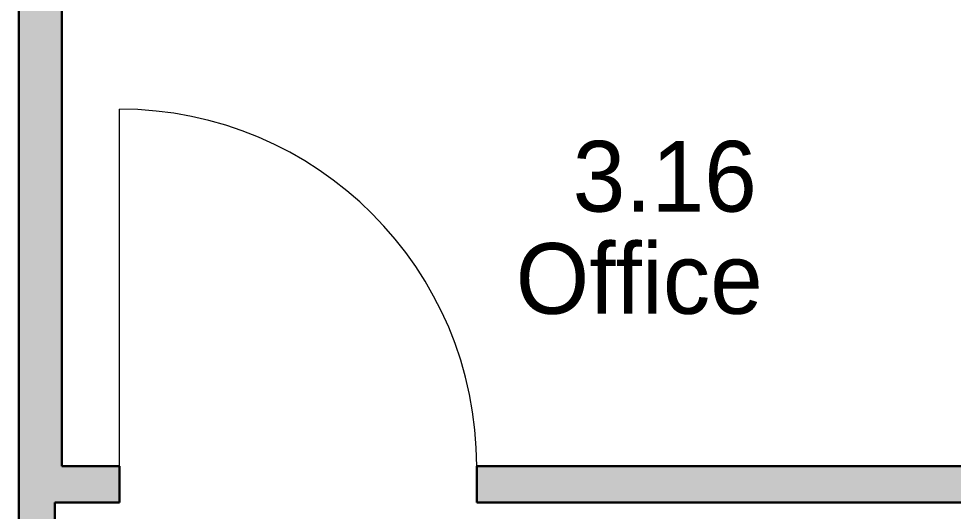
# Model space of a CAD drawing. Header units: millimetres. Extents: x 155927 to 317870, y -36033 to 97293.
# Drawn here: x 226351 to 228993, y 22771 to 24165 of the extents above; entities that cross this region are included whole.
import ezdxf

# ---------------------------------------------------------------- set-up
doc = ezdxf.new("R2010")
doc.units = ezdxf.units.MM
doc.header["$MEASUREMENT"] = 0
for name, color, linetype, lineweight in [('A-AREA-IDEN', 7, 'CONTINUOUS', 9), ('A-DOOR', 4, 'CONTINUOUS', 9), ('A-WALL', 7, 'CONTINUOUS', 9), ('A-WALL-PATT', 7, 'CONTINUOUS', 9), ('I-WALL', 7, 'CONTINUOUS', 9)]:
    doc.layers.add(name, color=color, linetype=linetype, lineweight=lineweight)
doc.styles.add('Century Gothic', font='GOTHIC.TTF', dxfattribs={"height": 200})

msp = doc.modelspace()

# ---------------------------------------------------------------- hatches: boundary and pattern name
at = {"layer": 'A-WALL-PATT'}
for points in [[(226452.8, 22796.6), (226472.8, 22796.6), (226472.8, 26453.5), (226350.8, 26453.5), (226350.8, 22796.6)], [(226452.8, 22435.6), (226452.8, 22796.6), (226350.8, 22796.6), (226350.8, 22435.6)]]:
    msp.add_hatch(color=256, dxfattribs=at).paths.add_polyline_path(points, flags=0)
h = msp.add_hatch(color=256, dxfattribs=at)
h.paths.add_polyline_path([(226635.8, 22796.6), (226635.8, 22898.6), (226472.8, 22898.6), (226472.8, 22796.6)], flags=0)
h.paths.add_polyline_path([(227645.8, 22796.6), (230738.8, 22796.6), (230738.8, 22898.6), (227645.8, 22898.6), (227645.8, 22832.9)], flags=0)

# ---------------------------------------------------------------- linework, layer by layer
at = {"layer": 'A-DOOR'}
msp.add_line((226635.8, 22898.6), (226635.8, 23908.6), dxfattribs=at)
msp.add_arc((226635.8, 22898.6), 1010, 0, 90, dxfattribs=at)
at = {"layer": 'A-WALL', "lineweight": 30}
for p, q in [((226350.8, 26453.5), (226350.8, 22796.6)), ((226472.8, 22898.6), (226472.8, 25526.6)), ((226452.8, 22796.6), (226472.8, 22796.6))]:
    msp.add_line(p, q, dxfattribs=at)
at = {"layer": 'I-WALL', "lineweight": 30}
for p, q in [((226635.8, 22898.6), (226472.8, 22898.6)), ((226635.8, 22796.6), (226635.8, 22898.6)), ((230738.8, 22898.6), (227645.8, 22898.6)), ((227645.8, 22898.6), (227645.8, 22796.6)), ((226350.8, 22796.6), (226350.8, 22435.6)), ((226452.8, 22435.6), (226452.8, 22796.6)), ((226472.8, 22796.6), (226635.8, 22796.6)), ((227645.8, 22796.6), (230738.8, 22796.6))]:
    msp.add_line(p, q, dxfattribs=at)

# ---------------------------------------------------------------- texts
at = {"layer": 'A-AREA-IDEN', "style": 'Century Gothic'}
for s, p in [('3.16', (227917.1, 23618.9)), ('Office', (227755.9, 23329.9))]:
    msp.add_text(s, height=200, dxfattribs=at).set_placement(p)

doc.saveas('drawing.dxf')
